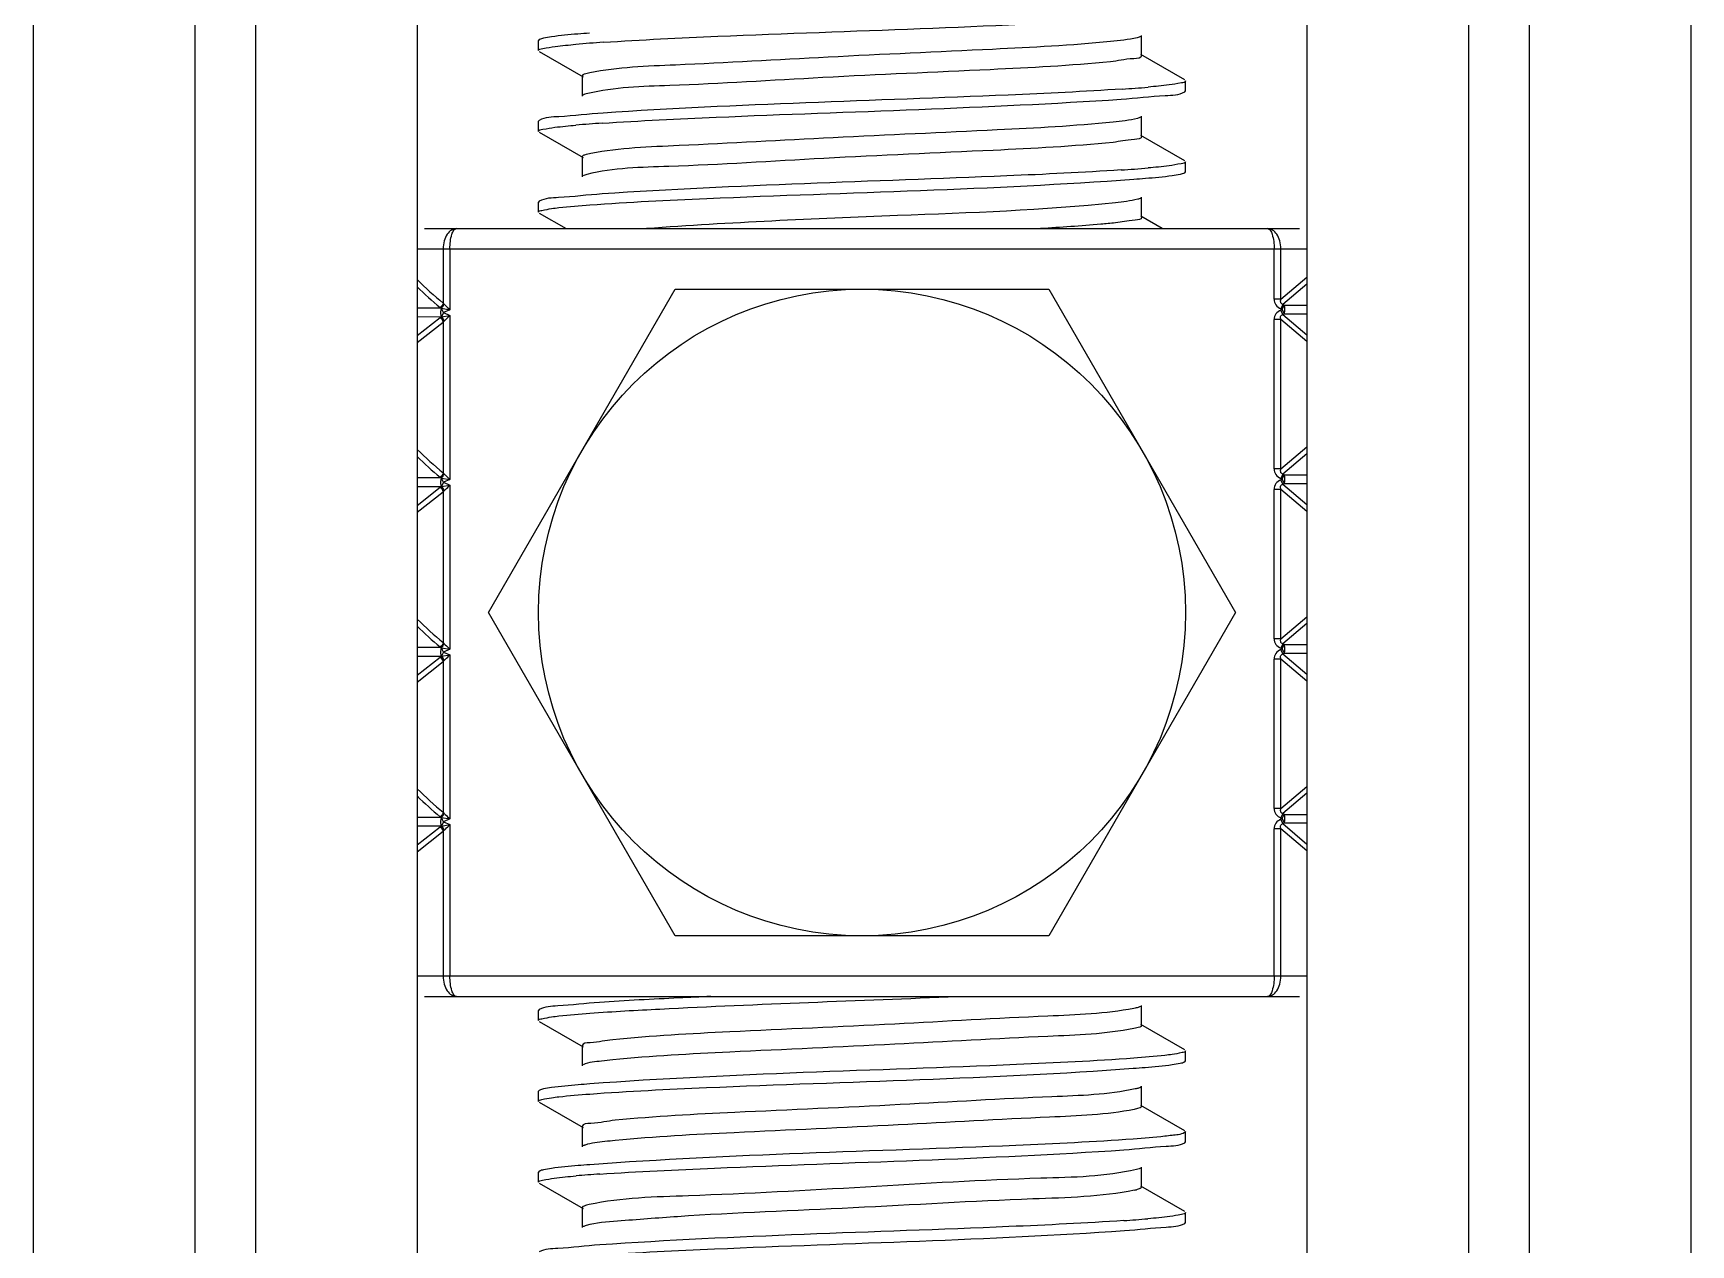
# Model space of a CAD drawing. Extents: x -427546 to -314919, y 698702 to 968782.
# Drawn here: x -415004.5 to -414699.4, y 909908.7 to 910131.8 of the extents above; entities that cross this region are included whole.
import ezdxf

# ---------------------------------------------------------------- set-up
doc = ezdxf.new("R2010")
doc.units = 0
doc.header["$LTSCALE"] = 1000
doc.header["$MEASUREMENT"] = 0
doc.layers.get('0').update_dxf_attribs({"linetype": 'CONTINUOUS'})

msp = doc.modelspace()

# ---------------------------------------------------------------- linework, layer by layer
at = {"linetype": 'CONTINUOUS'}
for p, q in [((-415004.48, 912764.98), (-415004.48, 909801.84)), ((-414974.72, 912764.98), (-414974.72, 909801.84)), ((-414963.55, 912764.98), (-414963.55, 909801.84)), ((-414933.79, 912764.98), (-414933.79, 909801.84)), ((-414770.08, 912764.98), (-414770.08, 909801.84)), ((-414740.31, 912764.98), (-414740.31, 909801.84)), ((-414729.15, 912764.98), (-414729.15, 909801.84)), ((-414699.38, 912764.98), (-414699.38, 909801.84)), ((-414911.32, 910130.58), (-414911.46, 910130.42)), ((-414911.46, 910128.56), (-414911.46, 910130.42)), ((-414911.46, 910128.56), (-414911.46, 910130.42)), ((-414800.46, 910127.63), (-414800.46, 910131.35)), ((-414911.32, 910128.39), (-414903.25, 910123.72)), ((-414792.54, 910123.14), (-414800.62, 910127.82)), ((-414903.41, 910123.91), (-414903.41, 910120.19)), ((-414792.54, 910120.95), (-414792.4, 910121.12)), ((-414792.4, 910121.12), (-414792.4, 910122.98)), ((-414792.4, 910121.12), (-414792.4, 910122.98)), ((-414911.32, 910115.7), (-414911.46, 910115.54)), ((-414911.46, 910113.67), (-414911.46, 910115.54)), ((-414911.46, 910113.67), (-414911.46, 910115.54)), ((-414800.46, 910112.74), (-414800.46, 910116.47)), ((-414911.32, 910113.51), (-414903.25, 910108.84)), ((-414792.54, 910108.26), (-414800.62, 910112.93)), ((-414903.41, 910109.02), (-414903.41, 910105.3)), ((-414792.54, 910106.07), (-414792.4, 910106.23)), ((-414792.4, 910106.23), (-414792.4, 910108.09)), ((-414792.4, 910106.23), (-414792.4, 910108.09)), ((-414911.32, 910100.82), (-414911.46, 910100.65)), ((-414911.46, 910098.79), (-414911.46, 910100.65)), ((-414911.46, 910098.79), (-414911.46, 910100.65)), ((-414800.46, 910097.86), (-414800.46, 910101.58)), ((-414911.32, 910098.63), (-414906.4, 910095.78)), ((-414796.7, 910095.78), (-414800.62, 910098.05)), ((-414932.48, 910095.78), (-414771.38, 910095.78)), ((-414933.79, 910092.06), (-414770.08, 910092.06)), ((-414929.02, 910092.06), (-414929.02, 910082.06)), ((-414927.78, 910092.06), (-414927.78, 910080.83)), ((-414776.08, 910082.78), (-414776.08, 910092.06)), ((-414774.84, 910082.78), (-414774.84, 910092.06)), ((-414920.67, 910025.09), (-414886.3, 910084.62)), ((-414886.3, 910084.62), (-414817.56, 910084.62)), ((-414817.56, 910084.62), (-414783.19, 910025.09)), ((-414774.84, 910082.78), (-414770.08, 910086.83)), ((-414770.08, 910085.57), (-414774.5, 910081.81)), ((-414928.92, 910081.94), (-414929.02, 910082.06)), ((-414928.87, 910081.9), (-414928.92, 910081.94)), ((-414774.84, 910082.78), (-414776.08, 910082.78)), ((-414774.5, 910081.81), (-414774.87, 910081.02)), ((-414774.61, 910080.9), (-414774.24, 910081.69)), ((-414774.24, 910081.69), (-414774.5, 910081.81)), ((-414774.24, 910081.69), (-414770.08, 910081.69)), ((-414929.42, 910081.13), (-414933.79, 910081.13)), ((-414929.44, 910079.49), (-414933.79, 910079.51)), ((-414933.79, 910076.07), (-414929.59, 910079.39)), ((-414933.79, 910074.8), (-414929.02, 910078.57)), ((-414929.44, 910079.49), (-414929.34, 910079.52)), ((-414929.34, 910081.11), (-414929.42, 910081.13)), ((-414929.34, 910079.52), (-414929.31, 910079.53)), ((-414929.32, 910081.1), (-414927.78, 910080.83)), ((-414928.97, 910080.31), (-414929.31, 910079.53)), ((-414929.31, 910079.53), (-414927.78, 910079.8)), ((-414929.02, 910078.57), (-414928.93, 910078.68)), ((-414929.02, 910078.57), (-414929.02, 910050.8)), ((-414927.78, 910080.83), (-414928.97, 910080.31)), ((-414928.97, 910080.31), (-414927.78, 910079.8)), ((-414928.93, 910078.68), (-414928.88, 910078.72)), ((-414928.88, 910078.72), (-414928.85, 910078.75)), ((-414927.78, 910079.8), (-414927.78, 910049.58)), ((-414774.84, 910079.02), (-414776.08, 910079.02)), ((-414776.08, 910051.53), (-414776.08, 910079.02)), ((-414774.61, 910080.9), (-414774.87, 910081.02)), ((-414774.87, 910080.77), (-414774.61, 910080.9)), ((-414774.5, 910079.98), (-414774.87, 910080.77)), ((-414770.08, 910074.97), (-414774.84, 910079.02)), ((-414774.84, 910051.53), (-414774.84, 910079.02)), ((-414774.61, 910080.9), (-414774.24, 910080.11)), ((-414774.5, 910079.98), (-414774.24, 910080.11)), ((-414774.5, 910079.98), (-414770.08, 910076.23)), ((-414774.24, 910080.11), (-414770.08, 910080.11)), ((-414774.84, 910051.53), (-414770.08, 910055.57)), ((-414770.08, 910054.31), (-414774.5, 910050.56)), ((-414928.92, 910050.68), (-414929.02, 910050.8)), ((-414928.87, 910050.64), (-414928.92, 910050.68)), ((-414774.84, 910051.53), (-414776.08, 910051.53)), ((-414929.42, 910049.87), (-414933.79, 910049.87)), ((-414929.44, 910048.24), (-414933.79, 910048.25)), ((-414933.79, 910044.82), (-414929.59, 910048.14)), ((-414929.44, 910048.24), (-414929.34, 910048.26)), ((-414929.34, 910049.85), (-414929.42, 910049.87)), ((-414929.34, 910048.26), (-414929.31, 910048.28)), ((-414929.32, 910049.84), (-414927.78, 910049.58)), ((-414928.97, 910049.06), (-414929.31, 910048.28)), ((-414929.31, 910048.28), (-414927.78, 910048.54)), ((-414927.78, 910049.58), (-414928.97, 910049.06)), ((-414928.97, 910049.06), (-414927.78, 910048.54)), ((-414927.78, 910048.54), (-414927.78, 910018.33)), ((-414774.84, 910047.76), (-414776.08, 910047.76)), ((-414776.08, 910020.27), (-414776.08, 910047.76)), ((-414774.5, 910050.56), (-414774.87, 910049.77)), ((-414774.61, 910049.64), (-414774.87, 910049.77)), ((-414774.87, 910049.52), (-414774.61, 910049.64)), ((-414774.5, 910048.73), (-414774.87, 910049.52)), ((-414770.08, 910043.71), (-414774.84, 910047.76)), ((-414774.84, 910020.27), (-414774.84, 910047.76)), ((-414774.61, 910049.64), (-414774.24, 910050.43)), ((-414774.61, 910049.64), (-414774.24, 910048.85)), ((-414774.24, 910050.43), (-414774.5, 910050.56)), ((-414774.5, 910048.73), (-414774.24, 910048.85)), ((-414774.5, 910048.73), (-414770.08, 910044.97)), ((-414774.24, 910050.43), (-414770.08, 910050.43)), ((-414774.24, 910048.85), (-414770.08, 910048.85)), ((-414933.79, 910043.55), (-414929.02, 910047.32)), ((-414929.02, 910047.32), (-414928.93, 910047.42)), ((-414929.02, 910047.32), (-414929.02, 910019.55)), ((-414928.93, 910047.42), (-414928.88, 910047.47)), ((-414928.88, 910047.47), (-414928.85, 910047.49)), ((-414886.3, 909965.55), (-414920.67, 910025.09)), ((-414783.19, 910025.09), (-414817.56, 909965.55)), ((-414774.84, 910020.27), (-414770.08, 910024.32)), ((-414774.84, 910020.27), (-414776.08, 910020.27)), ((-414770.08, 910023.06), (-414774.5, 910019.3)), ((-414929.42, 910018.62), (-414933.79, 910018.62)), ((-414929.34, 910018.6), (-414929.42, 910018.62)), ((-414929.32, 910018.59), (-414927.78, 910018.33)), ((-414928.97, 910017.8), (-414929.31, 910017.02)), ((-414929.31, 910017.02), (-414927.78, 910017.29)), ((-414928.92, 910019.43), (-414929.02, 910019.55)), ((-414927.78, 910018.33), (-414928.97, 910017.8)), ((-414928.97, 910017.8), (-414927.78, 910017.29)), ((-414928.87, 910019.39), (-414928.92, 910019.43)), ((-414927.78, 910017.29), (-414927.78, 909987.07)), ((-414774.5, 910019.3), (-414774.87, 910018.51)), ((-414774.61, 910018.39), (-414774.87, 910018.51)), ((-414774.87, 910018.27), (-414774.61, 910018.39)), ((-414774.5, 910017.48), (-414774.87, 910018.27)), ((-414774.61, 910018.39), (-414774.24, 910019.18)), ((-414774.61, 910018.39), (-414774.24, 910017.6)), ((-414774.24, 910019.18), (-414774.5, 910019.3)), ((-414774.5, 910017.48), (-414774.24, 910017.6)), ((-414774.5, 910017.48), (-414770.08, 910013.72)), ((-414774.24, 910019.18), (-414770.08, 910019.18)), ((-414774.24, 910017.6), (-414770.08, 910017.6)), ((-414929.44, 910016.99), (-414933.79, 910017)), ((-414933.79, 910013.57), (-414929.59, 910016.88)), ((-414933.79, 910012.29), (-414929.02, 910016.06)), ((-414929.44, 910016.99), (-414929.34, 910017.01)), ((-414929.34, 910017.01), (-414929.31, 910017.02)), ((-414929.02, 910016.06), (-414928.93, 910016.17)), ((-414929.02, 910016.06), (-414929.02, 909988.3)), ((-414928.93, 910016.17), (-414928.88, 910016.21)), ((-414928.88, 910016.21), (-414928.85, 910016.24)), ((-414774.84, 910016.51), (-414776.08, 910016.51)), ((-414776.08, 909989.02), (-414776.08, 910016.51)), ((-414770.08, 910012.46), (-414774.84, 910016.51)), ((-414774.84, 909989.02), (-414774.84, 910016.51)), ((-414774.84, 909989.02), (-414770.08, 909993.06)), ((-414770.08, 909991.8), (-414774.5, 909988.05)), ((-414929.42, 909987.36), (-414933.79, 909987.36)), ((-414929.34, 909987.35), (-414929.42, 909987.36)), ((-414929.32, 909987.33), (-414927.78, 909987.07)), ((-414928.92, 909988.18), (-414929.02, 909988.3)), ((-414927.78, 909987.07), (-414928.97, 909986.55)), ((-414928.87, 909988.13), (-414928.92, 909988.18)), ((-414774.84, 909989.02), (-414776.08, 909989.02)), ((-414774.5, 909988.05), (-414774.87, 909987.26)), ((-414774.61, 909987.14), (-414774.87, 909987.26)), ((-414774.87, 909987.01), (-414774.61, 909987.14)), ((-414774.5, 909986.22), (-414774.87, 909987.01)), ((-414774.61, 909987.14), (-414774.24, 909987.92)), ((-414774.61, 909987.14), (-414774.24, 909986.35)), ((-414774.24, 909987.92), (-414774.5, 909988.05)), ((-414774.24, 909987.92), (-414770.08, 909987.92)), ((-414929.44, 909985.73), (-414933.79, 909985.74)), ((-414933.79, 909982.31), (-414929.59, 909985.63)), ((-414933.79, 909981.04), (-414929.02, 909984.81)), ((-414929.44, 909985.73), (-414929.34, 909985.75)), ((-414929.34, 909985.75), (-414929.31, 909985.77)), ((-414928.97, 909986.55), (-414929.31, 909985.77)), ((-414929.31, 909985.77), (-414927.78, 909986.03)), ((-414929.02, 909984.81), (-414928.93, 909984.91)), ((-414929.02, 909984.81), (-414929.02, 909958.11)), ((-414928.97, 909986.55), (-414927.78, 909986.03)), ((-414928.93, 909984.91), (-414928.88, 909984.96)), ((-414928.88, 909984.96), (-414928.85, 909984.99)), ((-414927.78, 909986.03), (-414927.78, 909958.11)), ((-414774.84, 909985.25), (-414776.08, 909985.25)), ((-414776.08, 909958.11), (-414776.08, 909985.25)), ((-414770.08, 909981.2), (-414774.84, 909985.25)), ((-414774.84, 909958.11), (-414774.84, 909985.25)), ((-414774.5, 909986.22), (-414774.24, 909986.35)), ((-414774.5, 909986.22), (-414770.08, 909982.46)), ((-414774.24, 909986.35), (-414770.08, 909986.35)), ((-414817.56, 909965.55), (-414886.3, 909965.55)), ((-414770.08, 909958.11), (-414933.79, 909958.11)), ((-414932.48, 909954.39), (-414771.38, 909954.39)), ((-414911.32, 909951.99), (-414911.46, 909951.82)), ((-414911.46, 909949.96), (-414911.46, 909951.82)), ((-414911.46, 909949.96), (-414911.46, 909951.82)), ((-414800.46, 909949.03), (-414800.46, 909952.75)), ((-414911.32, 909949.8), (-414903.25, 909945.12)), ((-414792.54, 909944.54), (-414800.62, 909949.22)), ((-414903.41, 909945.31), (-414903.41, 909941.59)), ((-414792.4, 909942.52), (-414792.4, 909944.38)), ((-414792.4, 909942.52), (-414792.4, 909944.38)), ((-414792.54, 909942.36), (-414792.4, 909942.52)), ((-414800.46, 909934.15), (-414800.46, 909937.87)), ((-414911.32, 909937.1), (-414911.46, 909936.94)), ((-414911.46, 909935.08), (-414911.46, 909936.94)), ((-414911.46, 909935.08), (-414911.46, 909936.94)), ((-414911.32, 909934.92), (-414903.25, 909930.24)), ((-414792.54, 909929.66), (-414800.62, 909934.34)), ((-414903.41, 909930.43), (-414903.41, 909926.71)), ((-414792.4, 909927.64), (-414792.4, 909929.5)), ((-414792.4, 909927.64), (-414792.4, 909929.5)), ((-414792.54, 909927.47), (-414792.4, 909927.64)), ((-414800.46, 909919.27), (-414800.46, 909922.99)), ((-414911.32, 909922.22), (-414911.46, 909922.06)), ((-414911.46, 909920.2), (-414911.46, 909922.06)), ((-414911.46, 909920.2), (-414911.46, 909922.06)), ((-414911.32, 909920.03), (-414903.25, 909915.36)), ((-414792.54, 909914.78), (-414800.62, 909919.45)), ((-414903.41, 909915.54), (-414903.41, 909911.82)), ((-414792.4, 909912.75), (-414792.4, 909914.61)), ((-414792.4, 909912.75), (-414792.4, 909914.61)), ((-414792.54, 909912.59), (-414792.4, 909912.75))]:
    msp.add_line(p, q, dxfattribs=at)
msp.add_circle((-414851.93, 910025.09), 59.53, dxfattribs=at)
for centre, radius, start, end in [((-414882.21, 909863.17), 267.47, 93.7168, 94.7992), ((-414821.29, 910383.81), 262.91, 273.7623, 274.8008), ((-414882.47, 909851.54), 264.21, 93.7496, 94.8), ((-414821.55, 910372.16), 266.15, 273.7294, 274.8001), ((-414887.81, 910132.34), 65.01, 224.9882, 230.6634), ((-414887.51, 910131.74), 65.73, 225.2411, 230.1872), ((-414928.85, 910082.14), 1.16, 230.2237, 240.9585), ((-414928.87, 910078.48), 1.16, 119.1442, 128.3025), ((-414887.81, 910101.09), 65.01, 224.9882, 230.6634), ((-414887.51, 910100.48), 65.73, 225.2411, 230.1872), ((-414928.85, 910050.88), 1.16, 230.2237, 240.9585), ((-414928.87, 910047.22), 1.16, 119.1442, 128.3025), ((-414887.81, 910069.83), 65.01, 224.9882, 230.6634), ((-414887.51, 910069.23), 65.73, 225.2411, 230.1872), ((-414928.85, 910019.63), 1.16, 230.2237, 240.9585), ((-414928.87, 910015.97), 1.16, 119.1442, 128.3025), ((-414887.81, 910038.58), 65.01, 224.9882, 230.6634), ((-414887.51, 910037.98), 65.73, 225.2411, 230.1872), ((-414928.85, 909988.37), 1.16, 230.2237, 240.9585), ((-414928.87, 909984.71), 1.16, 119.1442, 128.3025), ((-414804.39, 909946.42), 13.07, 281.3918, 282.1324), ((-414883.09, 909665.9), 256.35, 93.8282, 94.8034), ((-414803.99, 909929.64), 11.14, 281.5512, 283.2684), ((-414820.85, 910169.86), 257.3, 273.8155, 274.8057)]:
    msp.add_arc(centre, radius, start, end, dxfattribs=at)
for points, knots in [([(-414899.55, 910130.08), (-414892.52, 910130.55), (-414860.69, 910132.07), (-414828.81, 910132.83), (-414804.04, 910134.49)], [0, 0, 0, 0, 0.221018, 1, 1, 1, 1]), ([(-414909.07, 910131.09), (-414909.56, 910131.02), (-414910.32, 910130.89), (-414911.08, 910130.72), (-414911.32, 910130.58)], [0, 0, 0, 0, 0.642699, 1, 1, 1, 1]), ([(-414902.08, 910131.77), (-414902.8, 910131.71), (-414905.14, 910131.53), (-414907.47, 910131.32), (-414909.07, 910131.09)], [0, 0, 0, 0, 0.307564, 1, 1, 1, 1]), ([(-414806.2, 910130.22), (-414813.41, 910129.5), (-414830.75, 910128.61), (-414857.45, 910127.45), (-414882.12, 910125.99), (-414896.83, 910125.49), (-414902.01, 910124.46)], [0, 0, 0, 0, 0.226386, 0.542344, 0.83502, 1, 1, 1, 1]), ([(-414800.62, 910131.16), (-414800.82, 910131.04), (-414802.67, 910130.54), (-414804.55, 910130.38), (-414806.2, 910130.22)], [0, 0, 0, 0, 0.123298, 1, 1, 1, 1]), ([(-414911.46, 910128.56), (-414911.46, 910128.84), (-414909.94, 910129.01), (-414909.18, 910129.22), (-414908.42, 910129.32)], [0, 0, 0, 0, 0.270608, 1, 1, 1, 1]), ([(-414800.46, 910127.63), (-414800.45, 910127.11), (-414803.42, 910127.08), (-414804.77, 910126.64), (-414806.2, 910126.5)], [0, 0, 0, 0, 0.265413, 1, 1, 1, 1]), ([(-414902.01, 910124.46), (-414902.36, 910124.39), (-414902.78, 910124.3), (-414903.41, 910124.06), (-414903.41, 910123.91)], [0, 0, 0, 0, 0.707754, 1, 1, 1, 1]), ([(-414806.2, 910126.5), (-414813.55, 910125.76), (-414831.21, 910124.86), (-414858.28, 910123.74), (-414882.9, 910122.13), (-414897.5, 910121.82), (-414902.42, 910120.65)], [0, 0, 0, 0, 0.229855, 0.549948, 0.842489, 1, 1, 1, 1]), ([(-414804.04, 910121.47), (-414811.02, 910121), (-414842.86, 910119.47), (-414874.73, 910118.7), (-414899.55, 910117.06)], [0, 0, 0, 0, 0.219595, 1, 1, 1, 1]), ([(-414804.24, 910119.6), (-414801.53, 910119.78), (-414797.73, 910120.3), (-414793.59, 910120.35), (-414792.54, 910120.95)], [0, 0, 0, 0, 0.691216, 1, 1, 1, 1]), ([(-414792.4, 910122.98), (-414792.4, 910122.7), (-414793.89, 910122.52), (-414794.63, 910122.32), (-414795.38, 910122.22)], [0, 0, 0, 0, 0.270923, 1, 1, 1, 1]), ([(-414902.42, 910120.65), (-414902.59, 910120.61), (-414902.87, 910120.54), (-414903.14, 910120.43), (-414903.24, 910120.37)], [0, 0, 0, 0, 0.593987, 1, 1, 1, 1]), ([(-414899.75, 910115.19), (-414892.75, 910115.65), (-414860.92, 910117.18), (-414829.04, 910117.95), (-414804.24, 910119.6)], [0, 0, 0, 0, 0.219989, 1, 1, 1, 1]), ([(-414899.55, 910117.06), (-414902.28, 910116.88), (-414906.1, 910116.35), (-414910.26, 910116.31), (-414911.32, 910115.7)], [0, 0, 0, 0, 0.691341, 1, 1, 1, 1]), ([(-414805.73, 910115.38), (-414812.81, 910114.65), (-414830, 910113.77), (-414856.64, 910112.59), (-414881.54, 910111.17), (-414896.48, 910110.61), (-414901.82, 910109.61)], [0, 0, 0, 0, 0.221662, 0.536163, 0.830773, 1, 1, 1, 1]), ([(-414800.62, 910116.28), (-414800.81, 910116.17), (-414802.5, 910115.69), (-414804.22, 910115.54), (-414805.73, 910115.38)], [0, 0, 0, 0, 0.125495, 1, 1, 1, 1]), ([(-414911.46, 910113.67), (-414911.46, 910113.96), (-414909.96, 910114.13), (-414909.21, 910114.34), (-414908.46, 910114.43)], [0, 0, 0, 0, 0.270808, 1, 1, 1, 1]), ([(-414800.46, 910112.74), (-414800.45, 910112.26), (-414803.17, 910112.19), (-414804.42, 910111.8), (-414805.73, 910111.66)], [0, 0, 0, 0, 0.266153, 1, 1, 1, 1]), ([(-414901.82, 910109.61), (-414902.22, 910109.54), (-414902.68, 910109.43), (-414903.41, 910109.19), (-414903.41, 910109.02)], [0, 0, 0, 0, 0.711573, 1, 1, 1, 1]), ([(-414805.73, 910111.66), (-414813.06, 910110.9), (-414830.81, 910110), (-414858.1, 910108.88), (-414882.92, 910107.19), (-414897.65, 910106.98), (-414902.55, 910105.74)], [0, 0, 0, 0, 0.227665, 0.549451, 0.843883, 1, 1, 1, 1]), ([(-414902.55, 910105.74), (-414902.69, 910105.7), (-414902.92, 910105.63), (-414903.16, 910105.54), (-414903.24, 910105.49)], [0, 0, 0, 0, 0.586829, 1, 1, 1, 1]), ([(-414804.24, 910106.57), (-414811.25, 910106.11), (-414843.09, 910104.58), (-414874.96, 910103.82), (-414899.75, 910102.16)], [0, 0, 0, 0, 0.220621, 1, 1, 1, 1]), ([(-414792.4, 910108.09), (-414792.4, 910107.81), (-414793.91, 910107.64), (-414794.66, 910107.43), (-414795.42, 910107.34)], [0, 0, 0, 0, 0.270717, 1, 1, 1, 1]), ([(-414794.83, 910105.55), (-414794.33, 910105.62), (-414793.57, 910105.76), (-414792.78, 910105.93), (-414792.54, 910106.07)], [0, 0, 0, 0, 0.643431, 1, 1, 1, 1]), ([(-414902.01, 910100.14), (-414894.84, 910100.67), (-414861.48, 910102.3), (-414828.07, 910102.96), (-414801.92, 910104.87)], [0, 0, 0, 0, 0.215118, 1, 1, 1, 1]), ([(-414801.92, 910104.87), (-414801.2, 910104.93), (-414798.83, 910105.11), (-414796.46, 910105.32), (-414794.83, 910105.55)], [0, 0, 0, 0, 0.307378, 1, 1, 1, 1]), ([(-414899.75, 910102.16), (-414902.43, 910101.98), (-414906.18, 910101.46), (-414910.28, 910101.41), (-414911.32, 910100.82)], [0, 0, 0, 0, 0.691044, 1, 1, 1, 1]), ([(-414909.05, 910099.47), (-414908.61, 910099.53), (-414906.27, 910099.82), (-414903.91, 910100.01), (-414902.01, 910100.14)], [0, 0, 0, 0, 0.191292, 1, 1, 1, 1]), ([(-414805.29, 910100.55), (-414818.6, 910099.1), (-414847.43, 910098.18), (-414876.21, 910096.89), (-414891.59, 910095.78)], [0, 0, 0, 0, 0.464865, 1, 1, 1, 1]), ([(-414800.62, 910101.39), (-414800.79, 910101.29), (-414802.33, 910100.84), (-414803.91, 910100.7), (-414805.29, 910100.55)], [0, 0, 0, 0, 0.12782, 1, 1, 1, 1]), ([(-414911.46, 910098.79), (-414911.46, 910099.02), (-414910.28, 910099.22), (-414909.66, 910099.38), (-414909.05, 910099.47)], [0, 0, 0, 0, 0.274527, 1, 1, 1, 1]), ([(-414805.29, 910096.83), (-414806.18, 910096.73), (-414810.77, 910096.3), (-414815.36, 910096), (-414819.06, 910095.78)], [0, 0, 0, 0, 0.195123, 1, 1, 1, 1]), ([(-414800.46, 910097.86), (-414800.45, 910097.42), (-414802.93, 910097.31), (-414804.08, 910096.96), (-414805.29, 910096.83)], [0, 0, 0, 0, 0.266951, 1, 1, 1, 1]), ([(-414926.59, 910095.78), (-414926.91, 910095.78), (-414927.6, 910095.55), (-414928.39, 910094.7), (-414928.9, 910093.48), (-414929.02, 910092.55), (-414929.02, 910092.06)], [0, 0, 0, 0, 0.195972, 0.42512, 0.697797, 1, 1, 1, 1]), ([(-414927.78, 910092.06), (-414927.78, 910092.95), (-414927.65, 910094.17), (-414927.17, 910095.43), (-414926.76, 910095.78), (-414926.59, 910095.78)], [0, 0, 0, 0, 0.657525, 0.871922, 1, 1, 1, 1]), ([(-414777.28, 910095.78), (-414777.1, 910095.78), (-414776.69, 910095.43), (-414776.21, 910094.17), (-414776.08, 910092.95), (-414776.08, 910092.06)], [0, 0, 0, 0, 0.128078, 0.342475, 1, 1, 1, 1]), ([(-414774.84, 910092.06), (-414774.84, 910092.55), (-414774.96, 910093.48), (-414775.48, 910094.7), (-414776.26, 910095.55), (-414776.96, 910095.78), (-414777.28, 910095.78)], [0, 0, 0, 0, 0.302203, 0.57488, 0.804028, 1, 1, 1, 1]), ([(-414928.87, 910081.9), (-414928.79, 910081.82), (-414928.42, 910081.47), (-414928.06, 910081.11), (-414927.78, 910080.83)], [0, 0, 0, 0, 0.225254, 1, 1, 1, 1]), ([(-414776.08, 910082.78), (-414776.08, 910082.41), (-414775.83, 910081.65), (-414775.21, 910081.18), (-414774.87, 910081.02)], [0, 0, 0, 0, 0.499355, 1, 1, 1, 1]), ([(-414774.5, 910081.81), (-414774.68, 910081.86), (-414774.97, 910082.22), (-414774.88, 910082.6), (-414774.84, 910082.78)], [0, 0, 0, 0, 0.502447, 1, 1, 1, 1]), ([(-414774.24, 910080.11), (-414774.12, 910080.35), (-414774.04, 910080.9), (-414774.12, 910081.45), (-414774.24, 910081.69)], [0, 0, 0, 0, 0.500048, 1, 1, 1, 1]), ([(-414929.33, 910081.12), (-414929.38, 910081.01), (-414929.55, 910080.49), (-414929.52, 910079.89), (-414929.34, 910079.52)], [0, 0, 0, 0, 0.236634, 1, 1, 1, 1]), ([(-414928.97, 910080.31), (-414929.01, 910080.39), (-414929.12, 910080.66), (-414929.27, 910080.92), (-414929.33, 910081.12)], [0, 0, 0, 0, 0.285481, 1, 1, 1, 1]), ([(-414928.85, 910078.75), (-414928.77, 910078.82), (-414928.41, 910079.17), (-414928.05, 910079.52), (-414927.78, 910079.8)], [0, 0, 0, 0, 0.226794, 1, 1, 1, 1]), ([(-414774.87, 910080.77), (-414775.21, 910080.62), (-414775.83, 910080.14), (-414776.08, 910079.39), (-414776.08, 910079.02)], [0, 0, 0, 0, 0.500643, 1, 1, 1, 1]), ([(-414774.84, 910079.02), (-414774.88, 910079.2), (-414774.97, 910079.58), (-414774.68, 910079.93), (-414774.5, 910079.98)], [0, 0, 0, 0, 0.49632, 1, 1, 1, 1]), ([(-414776.08, 910051.53), (-414776.08, 910051.16), (-414775.83, 910050.4), (-414775.21, 910049.93), (-414774.87, 910049.77)], [0, 0, 0, 0, 0.499355, 1, 1, 1, 1]), ([(-414774.5, 910050.56), (-414774.68, 910050.61), (-414774.97, 910050.96), (-414774.88, 910051.35), (-414774.84, 910051.53)], [0, 0, 0, 0, 0.502447, 1, 1, 1, 1]), ([(-414929.33, 910049.87), (-414929.38, 910049.75), (-414929.55, 910049.23), (-414929.52, 910048.64), (-414929.34, 910048.26)], [0, 0, 0, 0, 0.236634, 1, 1, 1, 1]), ([(-414928.97, 910049.06), (-414929.01, 910049.14), (-414929.12, 910049.41), (-414929.27, 910049.67), (-414929.33, 910049.87)], [0, 0, 0, 0, 0.285481, 1, 1, 1, 1]), ([(-414928.87, 910050.64), (-414928.79, 910050.57), (-414928.42, 910050.22), (-414928.06, 910049.86), (-414927.78, 910049.58)], [0, 0, 0, 0, 0.225254, 1, 1, 1, 1]), ([(-414928.85, 910047.49), (-414928.77, 910047.57), (-414928.41, 910047.91), (-414928.05, 910048.27), (-414927.78, 910048.54)], [0, 0, 0, 0, 0.226794, 1, 1, 1, 1]), ([(-414774.87, 910049.52), (-414775.21, 910049.36), (-414775.83, 910048.89), (-414776.08, 910048.13), (-414776.08, 910047.76)], [0, 0, 0, 0, 0.500643, 1, 1, 1, 1]), ([(-414774.84, 910047.76), (-414774.88, 910047.94), (-414774.97, 910048.32), (-414774.68, 910048.68), (-414774.5, 910048.73)], [0, 0, 0, 0, 0.49632, 1, 1, 1, 1]), ([(-414774.24, 910048.85), (-414774.12, 910049.1), (-414774.04, 910049.64), (-414774.12, 910050.19), (-414774.24, 910050.43)], [0, 0, 0, 0, 0.500048, 1, 1, 1, 1]), ([(-414776.08, 910020.27), (-414776.08, 910019.9), (-414775.83, 910019.14), (-414775.21, 910018.67), (-414774.87, 910018.51)], [0, 0, 0, 0, 0.499355, 1, 1, 1, 1]), ([(-414774.5, 910019.3), (-414774.68, 910019.36), (-414774.97, 910019.71), (-414774.88, 910020.09), (-414774.84, 910020.27)], [0, 0, 0, 0, 0.502447, 1, 1, 1, 1]), ([(-414929.33, 910018.61), (-414929.38, 910018.5), (-414929.55, 910017.98), (-414929.52, 910017.38), (-414929.34, 910017.01)], [0, 0, 0, 0, 0.236634, 1, 1, 1, 1]), ([(-414928.97, 910017.8), (-414929.01, 910017.88), (-414929.12, 910018.15), (-414929.27, 910018.41), (-414929.33, 910018.61)], [0, 0, 0, 0, 0.285481, 1, 1, 1, 1]), ([(-414928.87, 910019.39), (-414928.79, 910019.31), (-414928.42, 910018.96), (-414928.06, 910018.6), (-414927.78, 910018.33)], [0, 0, 0, 0, 0.225254, 1, 1, 1, 1]), ([(-414928.85, 910016.24), (-414928.77, 910016.32), (-414928.41, 910016.66), (-414928.05, 910017.01), (-414927.78, 910017.29)], [0, 0, 0, 0, 0.226794, 1, 1, 1, 1]), ([(-414774.87, 910018.27), (-414775.21, 910018.11), (-414775.83, 910017.64), (-414776.08, 910016.88), (-414776.08, 910016.51)], [0, 0, 0, 0, 0.500643, 1, 1, 1, 1]), ([(-414774.84, 910016.51), (-414774.88, 910016.69), (-414774.97, 910017.07), (-414774.68, 910017.42), (-414774.5, 910017.48)], [0, 0, 0, 0, 0.49632, 1, 1, 1, 1]), ([(-414774.24, 910017.6), (-414774.12, 910017.84), (-414774.04, 910018.39), (-414774.12, 910018.94), (-414774.24, 910019.18)], [0, 0, 0, 0, 0.500048, 1, 1, 1, 1]), ([(-414929.33, 909987.36), (-414929.38, 909987.24), (-414929.55, 909986.73), (-414929.52, 909986.13), (-414929.34, 909985.75)], [0, 0, 0, 0, 0.236634, 1, 1, 1, 1]), ([(-414928.97, 909986.55), (-414929.01, 909986.63), (-414929.12, 909986.9), (-414929.27, 909987.16), (-414929.33, 909987.36)], [0, 0, 0, 0, 0.285481, 1, 1, 1, 1]), ([(-414928.87, 909988.13), (-414928.79, 909988.06), (-414928.42, 909987.71), (-414928.06, 909987.35), (-414927.78, 909987.07)], [0, 0, 0, 0, 0.225254, 1, 1, 1, 1]), ([(-414776.08, 909989.02), (-414776.08, 909988.65), (-414775.83, 909987.89), (-414775.21, 909987.42), (-414774.87, 909987.26)], [0, 0, 0, 0, 0.499355, 1, 1, 1, 1]), ([(-414774.87, 909987.01), (-414775.21, 909986.85), (-414775.83, 909986.38), (-414776.08, 909985.62), (-414776.08, 909985.25)], [0, 0, 0, 0, 0.500643, 1, 1, 1, 1]), ([(-414774.5, 909988.05), (-414774.68, 909988.1), (-414774.97, 909988.45), (-414774.88, 909988.84), (-414774.84, 909989.02)], [0, 0, 0, 0, 0.502447, 1, 1, 1, 1]), ([(-414774.24, 909986.35), (-414774.12, 909986.59), (-414774.04, 909987.14), (-414774.12, 909987.68), (-414774.24, 909987.92)], [0, 0, 0, 0, 0.500048, 1, 1, 1, 1]), ([(-414928.85, 909984.99), (-414928.77, 909985.06), (-414928.41, 909985.4), (-414928.05, 909985.76), (-414927.78, 909986.03)], [0, 0, 0, 0, 0.226794, 1, 1, 1, 1]), ([(-414774.84, 909985.25), (-414774.88, 909985.43), (-414774.97, 909985.82), (-414774.68, 909986.17), (-414774.5, 909986.22)], [0, 0, 0, 0, 0.49632, 1, 1, 1, 1]), ([(-414929.02, 909958.11), (-414929.02, 909957.62), (-414928.9, 909956.69), (-414928.39, 909955.47), (-414927.6, 909954.62), (-414926.91, 909954.39), (-414926.59, 909954.39)], [0, 0, 0, 0, 0.302203, 0.57488, 0.804028, 1, 1, 1, 1]), ([(-414926.59, 909954.39), (-414926.76, 909954.39), (-414927.17, 909954.74), (-414927.65, 909956), (-414927.78, 909957.22), (-414927.78, 909958.11)], [0, 0, 0, 0, 0.128078, 0.342475, 1, 1, 1, 1]), ([(-414776.08, 909958.11), (-414776.08, 909957.22), (-414776.21, 909956), (-414776.69, 909954.74), (-414777.1, 909954.39), (-414777.28, 909954.39)], [0, 0, 0, 0, 0.657525, 0.871922, 1, 1, 1, 1]), ([(-414777.28, 909954.39), (-414776.96, 909954.39), (-414776.26, 909954.62), (-414775.48, 909955.47), (-414774.96, 909956.69), (-414774.84, 909957.62), (-414774.84, 909958.11)], [0, 0, 0, 0, 0.195972, 0.42512, 0.697797, 1, 1, 1, 1]), ([(-414900.27, 909953.3), (-414902.83, 909953.12), (-414906.42, 909952.63), (-414910.32, 909952.56), (-414911.32, 909951.99)], [0, 0, 0, 0, 0.690228, 1, 1, 1, 1]), ([(-414902.01, 909951.32), (-414897.72, 909951.63), (-414875.18, 909952.86), (-414852.62, 909953.63), (-414834.37, 909954.39)], [0, 0, 0, 0, 0.190688, 1, 1, 1, 1]), ([(-414879.75, 909954.39), (-414881.71, 909954.3), (-414888.55, 909953.98), (-414895.39, 909953.63), (-414900.27, 909953.3)], [0, 0, 0, 0, 0.286076, 1, 1, 1, 1]), ([(-414911.46, 909949.96), (-414911.46, 909950.19), (-414910.28, 909950.39), (-414909.66, 909950.55), (-414909.05, 909950.64)], [0, 0, 0, 0, 0.274524, 1, 1, 1, 1]), ([(-414909.05, 909950.64), (-414908.61, 909950.7), (-414906.26, 909950.99), (-414903.91, 909951.18), (-414902.01, 909951.32)], [0, 0, 0, 0, 0.191293, 1, 1, 1, 1]), ([(-414801.88, 909952.19), (-414807.09, 909951.17), (-414821.87, 909950.66), (-414846.61, 909949.2), (-414873.33, 909948.04), (-414890.64, 909947.15), (-414897.82, 909946.42)], [0, 0, 0, 0, 0.165781, 0.45908, 0.774887, 1, 1, 1, 1]), ([(-414800.62, 909952.56), (-414800.77, 909952.48), (-414801.19, 909952.34), (-414801.61, 909952.25), (-414801.88, 909952.19)], [0, 0, 0, 0, 0.387259, 1, 1, 1, 1]), ([(-414801.88, 909948.47), (-414807.09, 909947.45), (-414821.87, 909946.94), (-414846.61, 909945.48), (-414873.33, 909944.32), (-414890.64, 909943.43), (-414897.82, 909942.7)], [0, 0, 0, 0, 0.165781, 0.45908, 0.774887, 1, 1, 1, 1]), ([(-414800.46, 909949.03), (-414800.46, 909948.88), (-414801.1, 909948.64), (-414801.52, 909948.54), (-414801.88, 909948.47)], [0, 0, 0, 0, 0.291748, 1, 1, 1, 1]), ([(-414897.82, 909946.42), (-414899.21, 909946.28), (-414900.53, 909945.86), (-414903.41, 909945.82), (-414903.41, 909945.31)], [0, 0, 0, 0, 0.734361, 1, 1, 1, 1]), ([(-414792.4, 909944.38), (-414792.4, 909944.15), (-414793.59, 909943.95), (-414794.22, 909943.79), (-414794.83, 909943.7)], [0, 0, 0, 0, 0.274347, 1, 1, 1, 1]), ([(-414897.82, 909942.7), (-414898.5, 909942.63), (-414900.3, 909942.37), (-414902.25, 909942.35), (-414903.25, 909941.78)], [0, 0, 0, 0, 0.375377, 1, 1, 1, 1]), ([(-414902.04, 909936.43), (-414894.89, 909936.96), (-414861.54, 909938.58), (-414828.15, 909939.25), (-414802, 909941.16)], [0, 0, 0, 0, 0.214845, 1, 1, 1, 1]), ([(-414801.92, 909943.02), (-414809.1, 909942.5), (-414842.46, 909940.87), (-414875.88, 909940.21), (-414902.01, 909938.29)], [0, 0, 0, 0, 0.215525, 1, 1, 1, 1]), ([(-414802, 909941.16), (-414801.27, 909941.21), (-414798.89, 909941.4), (-414796.5, 909941.61), (-414794.86, 909941.84)], [0, 0, 0, 0, 0.307299, 1, 1, 1, 1]), ([(-414794.83, 909943.7), (-414795.28, 909943.64), (-414797.64, 909943.35), (-414800.01, 909943.16), (-414801.92, 909943.02)], [0, 0, 0, 0, 0.191424, 1, 1, 1, 1]), ([(-414794.86, 909941.84), (-414794.35, 909941.91), (-414793.58, 909942.04), (-414792.79, 909942.22), (-414792.54, 909942.36)], [0, 0, 0, 0, 0.643818, 1, 1, 1, 1]), ([(-414902.01, 909938.29), (-414902.73, 909938.24), (-414905.08, 909938.05), (-414907.44, 909937.84), (-414909.05, 909937.62)], [0, 0, 0, 0, 0.307528, 1, 1, 1, 1]), ([(-414911.46, 909935.08), (-414911.46, 909935.31), (-414910.29, 909935.51), (-414909.67, 909935.67), (-414909.06, 909935.75)], [0, 0, 0, 0, 0.274583, 1, 1, 1, 1]), ([(-414909.05, 909937.62), (-414909.55, 909937.55), (-414910.31, 909937.41), (-414911.08, 909937.24), (-414911.32, 909937.1)], [0, 0, 0, 0, 0.643035, 1, 1, 1, 1]), ([(-414909.06, 909935.75), (-414908.62, 909935.82), (-414906.28, 909936.1), (-414903.94, 909936.29), (-414902.04, 909936.43)], [0, 0, 0, 0, 0.191287, 1, 1, 1, 1]), ([(-414801.65, 909937.36), (-414806.67, 909936.28), (-414821.21, 909935.85), (-414845.7, 909934.34), (-414872.52, 909933.2), (-414890.02, 909932.31), (-414897.34, 909931.59)], [0, 0, 0, 0, 0.160645, 0.451989, 0.769743, 1, 1, 1, 1]), ([(-414800.62, 909937.68), (-414800.74, 909937.61), (-414801.09, 909937.49), (-414801.43, 909937.4), (-414801.65, 909937.36)], [0, 0, 0, 0, 0.396009, 1, 1, 1, 1]), ([(-414801.81, 909933.6), (-414806.93, 909932.57), (-414821.51, 909932.08), (-414846.02, 909930.61), (-414872.7, 909929.47), (-414890.07, 909928.58), (-414897.34, 909927.87)], [0, 0, 0, 0, 0.163506, 0.454907, 0.771081, 1, 1, 1, 1]), ([(-414800.46, 909934.15), (-414800.46, 909934.02), (-414800.98, 909933.79), (-414801.34, 909933.7), (-414801.65, 909933.64)], [0, 0, 0, 0, 0.29759, 1, 1, 1, 1]), ([(-414897.34, 909931.59), (-414898.85, 909931.44), (-414900.27, 909930.98), (-414903.41, 909930.98), (-414903.41, 909930.43)], [0, 0, 0, 0, 0.735005, 1, 1, 1, 1]), ([(-414794.86, 909928.81), (-414795.31, 909928.75), (-414797.69, 909928.46), (-414800.07, 909928.27), (-414802, 909928.13)], [0, 0, 0, 0, 0.191494, 1, 1, 1, 1]), ([(-414792.4, 909929.5), (-414792.4, 909929.42), (-414793.28, 909928.87), (-414794.08, 909928.92), (-414794.86, 909928.81)], [0, 0, 0, 0, 0.089011, 1, 1, 1, 1]), ([(-414902.89, 909927.04), (-414902.96, 909927.02), (-414903.08, 909926.98), (-414903.2, 909926.92), (-414903.24, 909926.9)], [0, 0, 0, 0, 0.560435, 1, 1, 1, 1]), ([(-414897.34, 909927.87), (-414897.99, 909927.81), (-414899.84, 909927.59), (-414901.72, 909927.42), (-414902.89, 909927.04)], [0, 0, 0, 0, 0.346657, 1, 1, 1, 1]), ([(-414802, 909928.13), (-414809.19, 909927.61), (-414842.54, 909925.98), (-414875.94, 909925.33), (-414902.04, 909923.41)], [0, 0, 0, 0, 0.21594, 1, 1, 1, 1]), ([(-414900.21, 909921.68), (-414893.17, 909922.15), (-414861.01, 909923.7), (-414828.81, 909924.45), (-414803.73, 909926.15)], [0, 0, 0, 0, 0.219125, 1, 1, 1, 1]), ([(-414803.73, 909926.15), (-414801.14, 909926.33), (-414797.51, 909926.83), (-414793.55, 909926.89), (-414792.54, 909927.47)], [0, 0, 0, 0, 0.690459, 1, 1, 1, 1]), ([(-414909.06, 909922.73), (-414909.55, 909922.66), (-414910.31, 909922.53), (-414911.08, 909922.36), (-414911.32, 909922.22)], [0, 0, 0, 0, 0.642904, 1, 1, 1, 1]), ([(-414902.04, 909923.41), (-414902.76, 909923.35), (-414905.1, 909923.17), (-414907.45, 909922.96), (-414909.06, 909922.73)], [0, 0, 0, 0, 0.307539, 1, 1, 1, 1]), ([(-414801.44, 909922.52), (-414807.16, 909921.17), (-414823.97, 909920.94), (-414851.36, 909919.26), (-414879.05, 909917.72), (-414896.16, 909917.33), (-414902.16, 909916.07)], [0, 0, 0, 0, 0.174762, 0.494833, 0.817817, 1, 1, 1, 1]), ([(-414800.62, 909922.8), (-414800.72, 909922.74), (-414800.99, 909922.64), (-414801.27, 909922.56), (-414801.44, 909922.52)], [0, 0, 0, 0, 0.405964, 1, 1, 1, 1]), ([(-414911.46, 909920.2), (-414911.46, 909920.47), (-414910.03, 909920.64), (-414909.31, 909920.84), (-414908.59, 909920.94)], [0, 0, 0, 0, 0.271491, 1, 1, 1, 1]), ([(-414801.76, 909918.73), (-414807.9, 909917.47), (-414825.32, 909917.09), (-414853.27, 909915.33), (-414878.84, 909914.44), (-414895.17, 909913.14), (-414900.85, 909912.74), (-414902.73, 909912.21)], [0, 0, 0, 0, 0.185871, 0.51286, 0.832554, 0.942221, 1, 1, 1, 1]), ([(-414800.46, 909919.27), (-414800.46, 909919.15), (-414800.88, 909918.94), (-414801.19, 909918.86), (-414801.44, 909918.8)], [0, 0, 0, 0, 0.304804, 1, 1, 1, 1]), ([(-414902.16, 909916.07), (-414902.47, 909916), (-414902.85, 909915.92), (-414903.41, 909915.68), (-414903.41, 909915.54)], [0, 0, 0, 0, 0.704965, 1, 1, 1, 1]), ([(-414792.4, 909914.61), (-414792.4, 909914.34), (-414793.82, 909914.17), (-414794.54, 909913.97), (-414795.26, 909913.88)], [0, 0, 0, 0, 0.271562, 1, 1, 1, 1]), ([(-414902.73, 909912.21), (-414902.83, 909912.18), (-414903.01, 909912.12), (-414903.18, 909912.05), (-414903.24, 909912.01)], [0, 0, 0, 0, 0.574666, 1, 1, 1, 1]), ([(-414900.23, 909906.79), (-414893.18, 909907.27), (-414860.98, 909908.82), (-414828.74, 909909.57), (-414803.63, 909911.28)], [0, 0, 0, 0, 0.219209, 1, 1, 1, 1]), ([(-414803.73, 909913.13), (-414810.78, 909912.65), (-414842.94, 909911.1), (-414875.14, 909910.36), (-414900.21, 909908.65)], [0, 0, 0, 0, 0.219533, 1, 1, 1, 1]), ([(-414803.63, 909911.28), (-414801.06, 909911.45), (-414797.46, 909911.95), (-414793.54, 909912.02), (-414792.54, 909912.59)], [0, 0, 0, 0, 0.690288, 1, 1, 1, 1]), ([(-414900.21, 909908.65), (-414902.78, 909908.48), (-414906.39, 909907.98), (-414910.32, 909907.91), (-414911.32, 909907.34)], [0, 0, 0, 0, 0.69034, 1, 1, 1, 1])]:
    msp.add_open_spline(points, degree=3, knots=knots, dxfattribs=at)
for points in [[(-414908.42, 910129.32), (-414907.15, 910129.48), (-414905.87, 910129.6), (-414904.59, 910129.71)], [(-414795.38, 910122.22), (-414796.68, 910122.06), (-414797.98, 910121.94), (-414799.29, 910121.83)], [(-414908.46, 910114.43), (-414907.17, 910114.59), (-414905.87, 910114.71), (-414904.58, 910114.83)], [(-414795.42, 910107.34), (-414796.7, 910107.17), (-414797.99, 910107.05), (-414799.28, 910106.94)], [(-414929.02, 910082.06), (-414929.1, 910081.74), (-414929.32, 910081.44), (-414929.59, 910081.25)], [(-414928.92, 910081.94), (-414928.99, 910081.63), (-414929.17, 910081.33), (-414929.42, 910081.13)], [(-414929.34, 910081.11), (-414929.12, 910081.32), (-414928.94, 910081.6), (-414928.87, 910081.9)], [(-414929.02, 910078.57), (-414929.1, 910078.9), (-414929.32, 910079.2), (-414929.59, 910079.39)], [(-414928.93, 910078.68), (-414929, 910078.99), (-414929.19, 910079.29), (-414929.44, 910079.49)], [(-414928.88, 910078.72), (-414928.95, 910079.02), (-414929.11, 910079.31), (-414929.34, 910079.52)], [(-414928.85, 910078.75), (-414928.93, 910079.04), (-414929.09, 910079.33), (-414929.31, 910079.53)], [(-414929.02, 910050.8), (-414929.1, 910050.48), (-414929.32, 910050.18), (-414929.59, 910049.99)], [(-414928.92, 910050.68), (-414928.99, 910050.37), (-414929.17, 910050.07), (-414929.42, 910049.87)], [(-414929.02, 910047.32), (-414929.1, 910047.64), (-414929.32, 910047.95), (-414929.59, 910048.14)], [(-414928.93, 910047.42), (-414929, 910047.73), (-414929.19, 910048.04), (-414929.44, 910048.24)], [(-414929.34, 910049.85), (-414929.12, 910050.06), (-414928.94, 910050.34), (-414928.87, 910050.64)], [(-414928.88, 910047.47), (-414928.95, 910047.77), (-414929.11, 910048.06), (-414929.34, 910048.26)], [(-414928.85, 910047.49), (-414928.93, 910047.79), (-414929.09, 910048.07), (-414929.31, 910048.28)], [(-414929.02, 910019.55), (-414929.1, 910019.23), (-414929.32, 910018.93), (-414929.59, 910018.74)], [(-414928.92, 910019.43), (-414928.99, 910019.12), (-414929.17, 910018.82), (-414929.42, 910018.62)], [(-414929.34, 910018.6), (-414929.12, 910018.81), (-414928.94, 910019.09), (-414928.87, 910019.39)], [(-414929.02, 910016.06), (-414929.1, 910016.39), (-414929.32, 910016.69), (-414929.59, 910016.88)], [(-414928.93, 910016.17), (-414929, 910016.48), (-414929.19, 910016.78), (-414929.44, 910016.99)], [(-414928.88, 910016.21), (-414928.95, 910016.51), (-414929.11, 910016.8), (-414929.34, 910017.01)], [(-414928.85, 910016.24), (-414928.93, 910016.53), (-414929.09, 910016.82), (-414929.31, 910017.02)], [(-414929.02, 909988.3), (-414929.1, 909987.98), (-414929.32, 909987.67), (-414929.59, 909987.49)], [(-414928.92, 909988.18), (-414928.99, 909987.87), (-414929.17, 909987.57), (-414929.42, 909987.36)], [(-414929.34, 909987.35), (-414929.12, 909987.56), (-414928.94, 909987.84), (-414928.87, 909988.13)], [(-414929.02, 909984.81), (-414929.1, 909985.13), (-414929.32, 909985.44), (-414929.59, 909985.63)], [(-414928.93, 909984.91), (-414929, 909985.23), (-414929.19, 909985.53), (-414929.44, 909985.73)], [(-414928.88, 909984.96), (-414928.95, 909985.26), (-414929.11, 909985.55), (-414929.34, 909985.75)], [(-414928.85, 909984.99), (-414928.93, 909985.28), (-414929.09, 909985.56), (-414929.31, 909985.77)], [(-414908.59, 909920.94), (-414907.25, 909921.11), (-414905.9, 909921.23), (-414904.56, 909921.35)], [(-414795.26, 909913.88), (-414796.6, 909913.7), (-414797.95, 909913.58), (-414799.3, 909913.46)]]:
    msp.add_open_spline(points, degree=3, dxfattribs=at)

doc.saveas('drawing.dxf')
